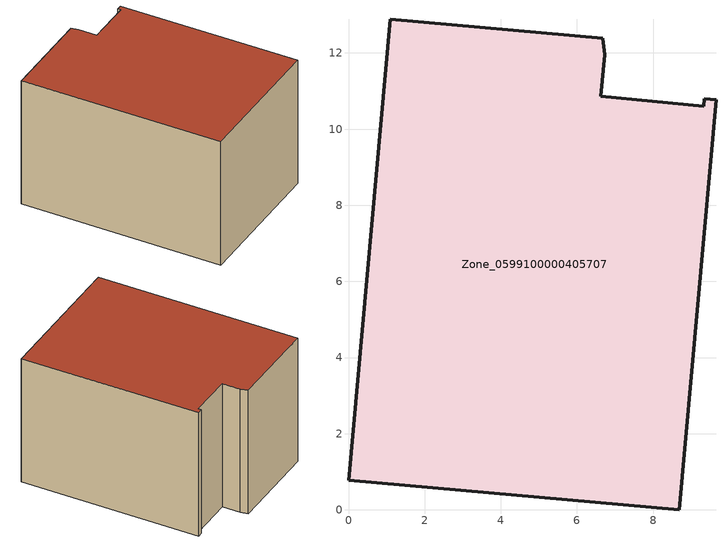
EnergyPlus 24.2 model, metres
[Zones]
Zone_0599100000405707
 floor ground (C_G): 6.62,10.86 9.32,10.6 9.34,10.8 9.65,10.77 8.69,0 0,0.78 1.09,12.89 6.68,12.38 6.73,11.96 z0
 wall outside (C_F): 9.32,10.6 6.62,10.86 6.73,11.96 6.68,12.38 1.09,12.89 0,0.78 8.69,0 9.65,10.77 9.34,10.8 9.32,10.6 z0:8.06
 roof outside (C_R): 6.62,10.86 6.73,11.96 6.68,12.38 1.09,12.89 0,0.78 8.69,0 9.65,10.77 9.34,10.8 9.32,10.6 z8.06
[BUILDING]
Pand.0599100000405707: North Axis=0; Terrain=City; Loads Convergence Tolerance Value=0.04; Temperature Convergence Tolerance Value=0.4; Solar Distribution=FullExterior; Maximum Number of Warmup Days=25; Minimum Number of Warmup Days=1
[Site:Location]
Rotterdam.The.Hague.AP_ZH_NLD Design_Conditions: Latitude=51.96; Longitude=4.45; Time Zone=1; Elevation=-4.5
[SITE:GROUNDTEMPERATURE:BUILDINGSURFACE]
18, 18, 18, 18, 18, 18, 18, 18, 18, 18, 18, 18
[MATERIAL] Thermal Absorptance=0.9; Solar Absorptance=0.7; Visible Absorptance=0.7
Name | Roughness | Thickness | Conductivity | Density | Specific Heat
G.TC.1992-2005 | MediumSmooth | 0.15 | 0.06 | 540 | 1210
F.TC.1992-2005 | Rough | 0.3 | 0.12 | 1920 | 840
R.TC.1992-2005 | MediumRough | 0.2 | 0.08 | 1500 | 1000
[CONSTRUCTION]
C_G: G.TC.1992-2005
C_F: F.TC.1992-2005
C_R: R.TC.1992-2005
[ZONE]
Zone_0599100000405707: Type=1; Multiplier=1; Ceiling Height=Autocalculate; Volume=Autocalculate; Floor Area=autocalculate; Part of Total Floor Area=Yes
[ZONEINFILTRATION:DESIGNFLOWRATE]
Infil_Zone_0599100000405707: Zone or ZoneList or Space or SpaceList=Zone_0599100000405707; Schedule=AlwaysOn; Design Flow Rate Calculation Method=Flow/Area; Flow Rate per Floor Area=0.0015; Constant Term Coefficient=1; Temperature Term Coefficient=0; Velocity Term Coefficient=0; Velocity Squared Term Coefficient=0
[HVACTEMPLATE:ZONE:IDEALLOADSAIRSYSTEM]
Zone_0599100000405707: Maximum Heating Supply Air Temperature=50; Minimum Cooling Supply Air Temperature=13; Maximum Heating Supply Air Humidity Ratio=0.0156; Minimum Cooling Supply Air Humidity Ratio=0.0077; Heating Limit=NoLimit; Cooling Limit=NoLimit; Dehumidification Control Type=ConstantSensibleHeatRatio; Cooling Sensible Heat Ratio=0.7; Dehumidification Setpoint=60; Humidification Control Type=None; Humidification Setpoint=30; Outdoor Air Method=None; Outdoor Air Flow Rate per Person=0.00944; Outdoor Air Flow Rate per Zone Floor Area=0; Outdoor Air Flow Rate per Zone=0; Demand Controlled Ventilation Type=None; Outdoor Air Economizer Type=NoEconomizer; Heat Recovery Type=None; Sensible Heat Recovery Effectiveness=0.7; Latent Heat Recovery Effectiveness=0.65
[ZONECONTROL:THERMOSTAT]
ThermostatControl_Zone_0599100000405707: Zone or ZoneList=Zone_0599100000405707; Control Type Schedule=DualSetpointControlType; Control 1=Thermostat_Zone_0599100000405707; Temperature Difference Between Cutout And Setpoint=0
[THERMOSTATSETPOINT:DUALSETPOINT]
Thermostat_Zone_0599100000405707: Heating Setpoint Temperature Schedule=HeatingSetpoint_Zone_0599100000405707; Cooling Setpoint Temperature Schedule=CoolingSetpoint_Zone_0599100000405707
[SCHEDULE:COMPACT]
HeatingSetpoint_Zone_0599100000405707: Through: 12/31, For: AllDays, Until: 24:00, 21
CoolingSetpoint_Zone_0599100000405707: Through: 12/31, For: AllDays, Until: 24:00, 24
DualSetpointControlType: Through: 12/31, For: AllDays, Until: 24:00, 4
AlwaysOn: Through: 12/31, For: AllDays, Until: 24:00, 1
